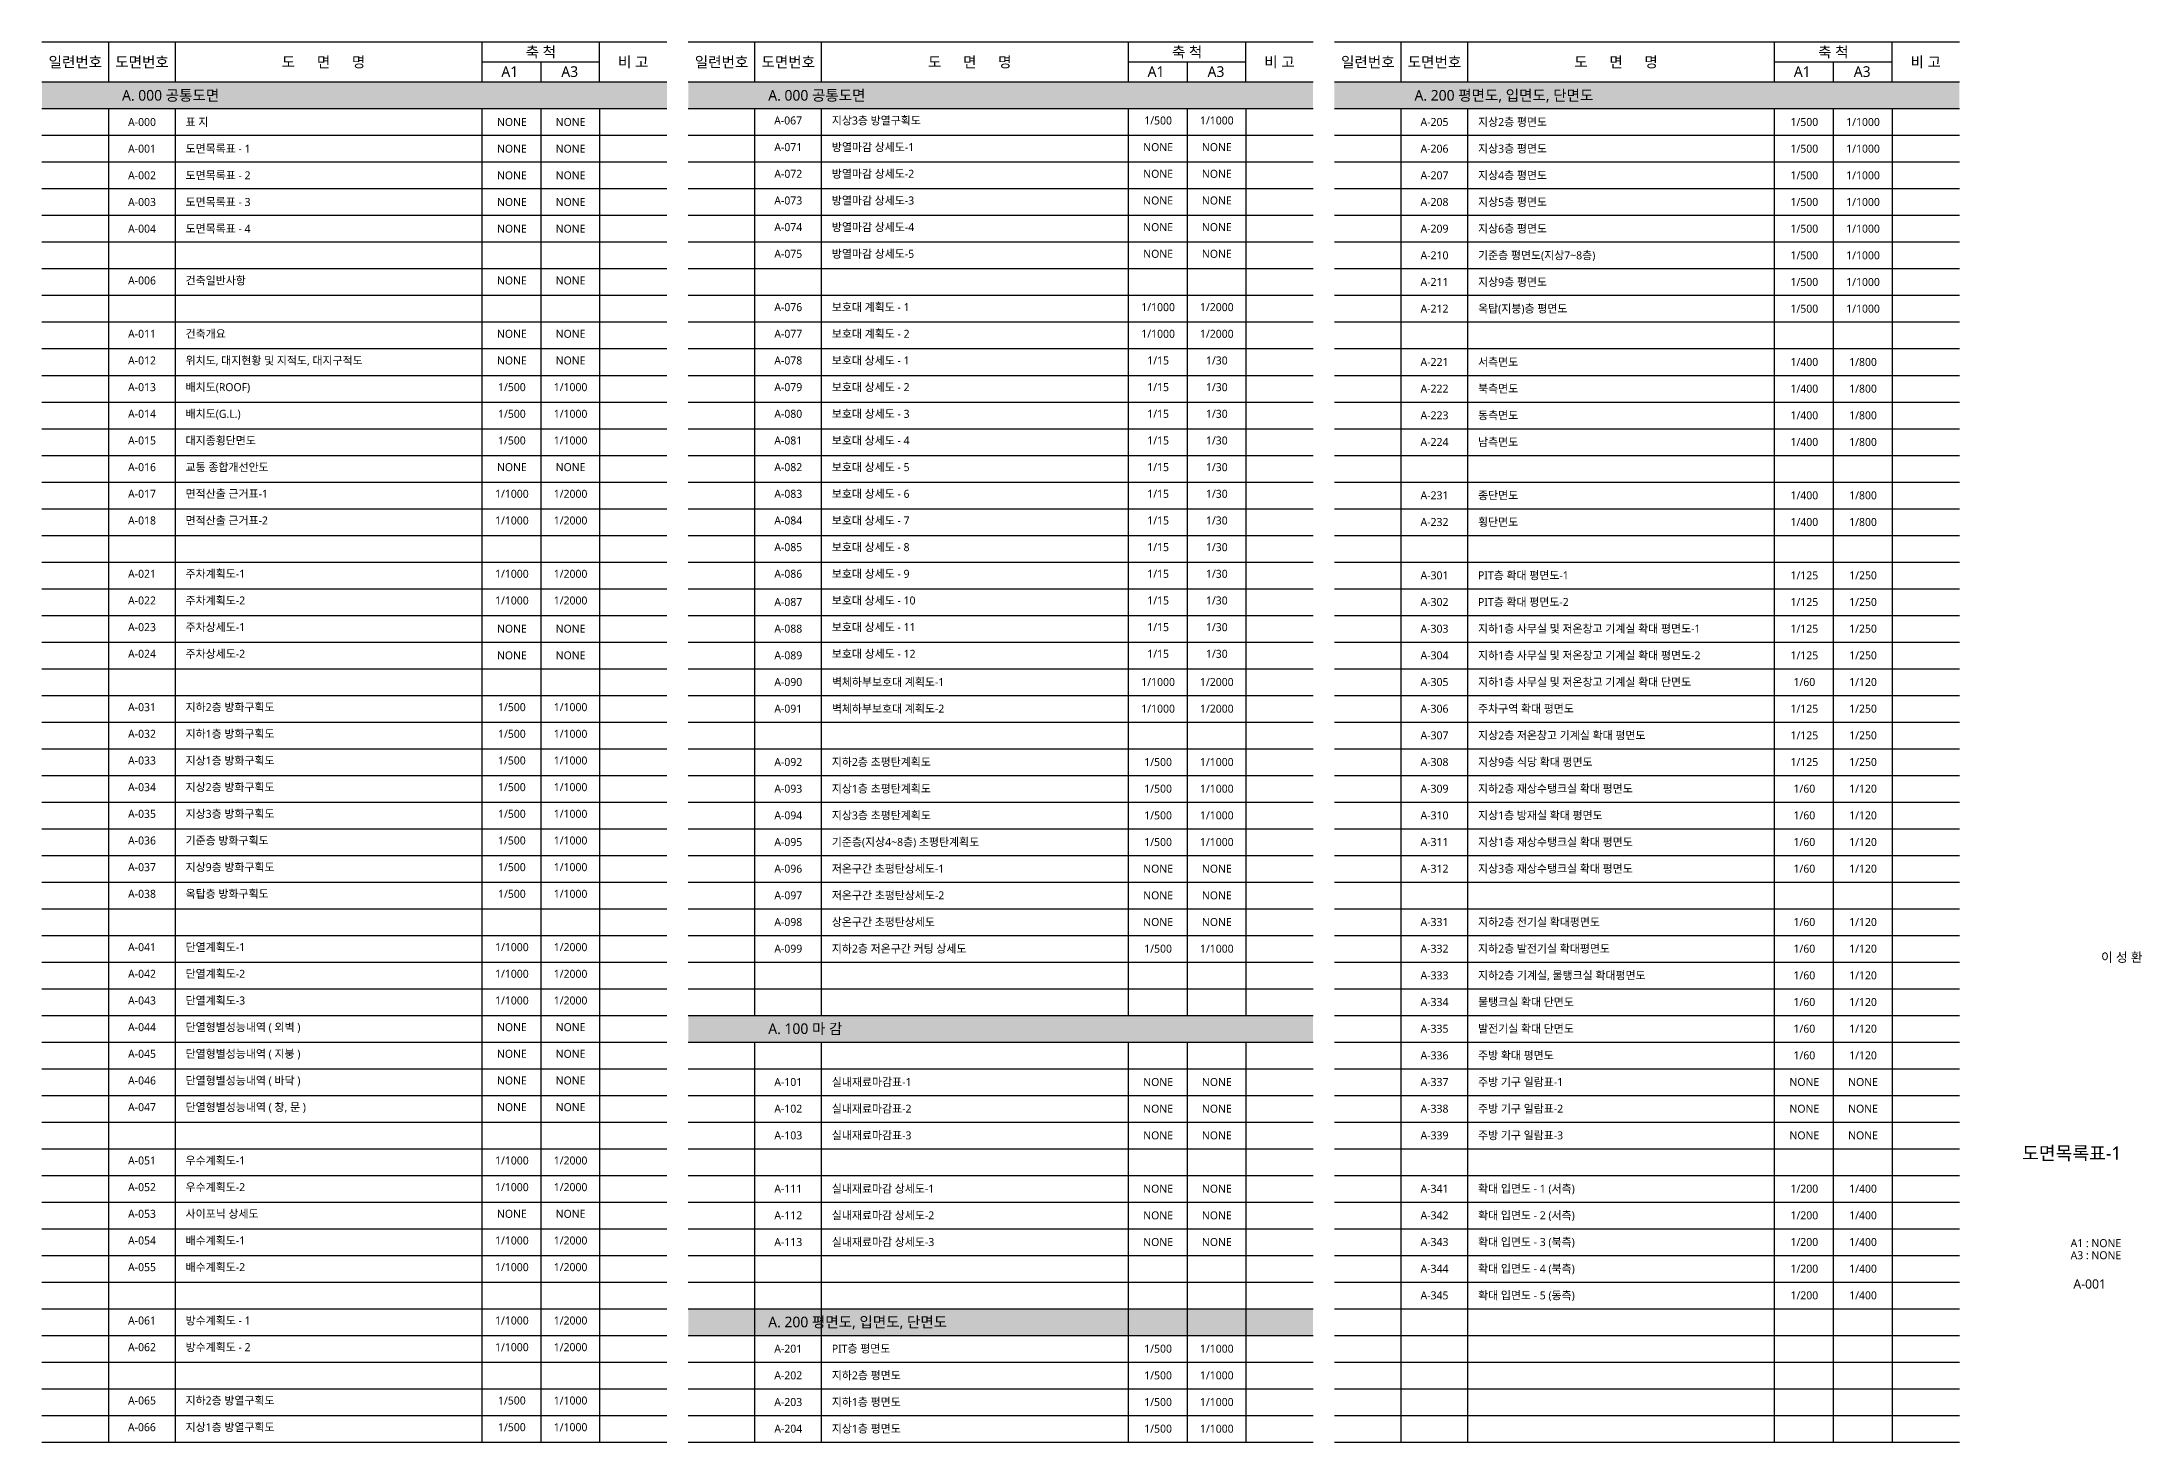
# Model space of a CAD drawing. Header units: millimetres. Extents: x 4153 to 7461, y -2683 to -2158.
# Drawn here: x 4153 to 4941, y -2683 to -2158 of the extents above; entities that cross this region are included whole.
import ezdxf
from ezdxf.enums import TextEntityAlignment as Align

# ---------------------------------------------------------------- set-up
doc = ezdxf.new("R2010")
doc.units = ezdxf.units.MM
doc.layers.get('0').update_dxf_attribs({"linetype": 'CONTINUOUS'})
for name, color, linetype in [('A-BORD-TEXT', 3, 'CONTINUOUS'), ('A-XXXX-SOLD', 252, 'CONTINUOUS'), ('A-XXXX-TABL', 7, 'CONTINUOUS'), ('A-XXXX-TXT2', 3, 'CONTINUOUS')]:
    doc.layers.add(name, color=color, linetype=linetype)
doc.styles.add('맑은고딕', font='malgun.ttf')

# ---------------------------------------------------------------- blocks, each defined once
blk = doc.blocks.new('Table')
at = {"layer": 'A-XXXX-TABL', "color": 2}
for p, q in [((0, 525), (234.25, 525)), ((242.25, 525), (476.5, 525)), ((484.5, 525), (718.75, 525)), ((0, 510), (234.25, 510)), ((242.25, 510), (476.5, 510)), ((484.5, 510), (718.75, 510)), ((0, 0), (234.25, 0)), ((242.25, 0), (476.5, 0)), ((484.5, 0), (718.75, 0))]:
    blk.add_line(p, q, dxfattribs=at)
at = {"layer": 'A-XXXX-TABL'}
for p, q in [((25, 510), (25, 525)), ((50, 510), (50, 525)), ((165, 510), (165, 525)), ((209, 510), (209, 525)), ((267.25, 510), (267.25, 525)), ((292.25, 510), (292.25, 525)), ((407.25, 510), (407.25, 525)), ((451.25, 510), (451.25, 525)), ((509.5, 510), (509.5, 525)), ((534.5, 510), (534.5, 525)), ((649.5, 510), (649.5, 525)), ((693.5, 510), (693.5, 525)), ((165, 517.5), (209, 517.5)), ((187, 517.5), (187, 510)), ((407.25, 517.5), (451.25, 517.5)), ((429.25, 517.5), (429.25, 510)), ((649.5, 517.5), (693.5, 517.5)), ((671.5, 517.5), (671.5, 510)), ((25, 0), (25, 500)), ((50, 0), (50, 500)), ((165, 0), (165, 500)), ((187, 500), (187, 0)), ((209, 500), (209, 0)), ((267.25, 0), (267.25, 500)), ((292.25, 0), (292.25, 500)), ((407.25, 0), (407.25, 500)), ((429.25, 500), (429.25, 0)), ((451.25, 500), (451.25, 0)), ((509.5, 0), (509.5, 500)), ((534.5, 0), (534.5, 500)), ((649.5, 0), (649.5, 500)), ((671.5, 500), (671.5, 0)), ((693.5, 500), (693.5, 0))]:
    blk.add_line(p, q, dxfattribs=at)
at = {"layer": 'A-XXXX-TABL', "color": 3}
for p, q in [((0, 500), (234.25, 500)), ((242.25, 500), (476.5, 500)), ((484.5, 500), (718.75, 500))]:
    blk.add_line(p, q, dxfattribs=at)
at = {"layer": 'A-XXXX-TABL', "color": 8}
for p, q in [((0, 490), (234.25, 490)), ((242.25, 490), (476.5, 490)), ((484.5, 490), (718.75, 490)), ((0, 480), (234.25, 480)), ((242.25, 480), (476.5, 480)), ((484.5, 480), (718.75, 480)), ((0, 470), (234.25, 470)), ((242.25, 470), (476.5, 470)), ((484.5, 470), (718.75, 470)), ((0, 460), (234.25, 460)), ((242.25, 460), (476.5, 460)), ((484.5, 460), (718.75, 460)), ((0, 450), (234.25, 450)), ((242.25, 450), (476.5, 450)), ((484.5, 450), (718.75, 450)), ((0, 440), (234.25, 440)), ((242.25, 440), (476.5, 440)), ((484.5, 440), (718.75, 440)), ((0, 430), (234.25, 430)), ((242.25, 430), (476.5, 430)), ((484.5, 430), (718.75, 430)), ((0, 420), (234.25, 420)), ((242.25, 420), (476.5, 420)), ((484.5, 420), (718.75, 420)), ((0, 410), (234.25, 410)), ((242.25, 410), (476.5, 410)), ((484.5, 410), (718.75, 410)), ((0, 400), (234.25, 400)), ((242.25, 400), (476.5, 400)), ((484.5, 400), (718.75, 400)), ((0, 390), (234.25, 390)), ((242.25, 390), (476.5, 390)), ((484.5, 390), (718.75, 390)), ((0, 380), (234.25, 380)), ((242.25, 380), (476.5, 380)), ((484.5, 380), (718.75, 380)), ((0, 370), (234.25, 370)), ((242.25, 370), (476.5, 370)), ((484.5, 370), (718.75, 370)), ((0, 360), (234.25, 360)), ((242.25, 360), (476.5, 360)), ((484.5, 360), (718.75, 360)), ((0, 350), (234.25, 350)), ((242.25, 350), (476.5, 350)), ((484.5, 350), (718.75, 350)), ((0, 340), (234.25, 340)), ((242.25, 340), (476.5, 340)), ((484.5, 340), (718.75, 340)), ((0, 330), (234.25, 330)), ((242.25, 330), (476.5, 330)), ((484.5, 330), (718.75, 330)), ((0, 320), (234.25, 320)), ((242.25, 320), (476.5, 320)), ((484.5, 320), (718.75, 320)), ((0, 310), (234.25, 310)), ((242.25, 310), (476.5, 310)), ((484.5, 310), (718.75, 310)), ((0, 300), (234.25, 300)), ((242.25, 300), (476.5, 300)), ((484.5, 300), (718.75, 300)), ((0, 290), (234.25, 290)), ((242.25, 290), (476.5, 290)), ((484.5, 290), (718.75, 290)), ((0, 280), (234.25, 280)), ((242.25, 280), (476.5, 280)), ((484.5, 280), (718.75, 280)), ((0, 270), (234.25, 270)), ((242.25, 270), (476.5, 270)), ((484.5, 270), (718.75, 270)), ((0, 260), (234.25, 260)), ((242.25, 260), (476.5, 260)), ((484.5, 260), (718.75, 260)), ((0, 250), (234.25, 250)), ((242.25, 250), (476.5, 250)), ((484.5, 250), (718.75, 250)), ((0, 240), (234.25, 240)), ((242.25, 240), (476.5, 240)), ((484.5, 240), (718.75, 240)), ((0, 230), (234.25, 230)), ((242.25, 230), (476.5, 230)), ((484.5, 230), (718.75, 230)), ((0, 220), (234.25, 220)), ((242.25, 220), (476.5, 220)), ((484.5, 220), (718.75, 220)), ((0, 210), (234.25, 210)), ((242.25, 210), (476.5, 210)), ((484.5, 210), (718.75, 210)), ((0, 200), (234.25, 200)), ((242.25, 200), (476.5, 200)), ((484.5, 200), (718.75, 200)), ((0, 190), (234.25, 190)), ((242.25, 190), (476.5, 190)), ((484.5, 190), (718.75, 190)), ((0, 180), (234.25, 180)), ((242.25, 180), (476.5, 180)), ((484.5, 180), (718.75, 180)), ((0, 170), (234.25, 170)), ((242.25, 170), (476.5, 170)), ((484.5, 170), (718.75, 170)), ((0, 160), (234.25, 160)), ((242.25, 160), (476.5, 160)), ((484.5, 160), (718.75, 160)), ((0, 150), (234.25, 150)), ((242.25, 150), (476.5, 150)), ((484.5, 150), (718.75, 150)), ((0, 140), (234.25, 140)), ((242.25, 140), (476.5, 140)), ((484.5, 140), (718.75, 140)), ((0, 130), (234.25, 130)), ((242.25, 130), (476.5, 130)), ((484.5, 130), (718.75, 130)), ((0, 120), (234.25, 120)), ((242.25, 120), (476.5, 120)), ((484.5, 120), (718.75, 120)), ((0, 110), (234.25, 110)), ((242.25, 110), (476.5, 110)), ((484.5, 110), (718.75, 110)), ((0, 100), (234.25, 100)), ((242.25, 100), (476.5, 100)), ((484.5, 100), (718.75, 100)), ((0, 90), (234.25, 90)), ((242.25, 90), (476.5, 90)), ((484.5, 90), (718.75, 90)), ((0, 80), (234.25, 80)), ((242.25, 80), (476.5, 80)), ((484.5, 80), (718.75, 80)), ((0, 70), (234.25, 70)), ((242.25, 70), (476.5, 70)), ((484.5, 70), (718.75, 70)), ((0, 60), (234.25, 60)), ((242.25, 60), (476.5, 60)), ((484.5, 60), (718.75, 60)), ((0, 50), (234.25, 50)), ((242.25, 50), (476.5, 50)), ((484.5, 50), (718.75, 50)), ((0, 40), (234.25, 40)), ((242.25, 40), (476.5, 40)), ((484.5, 40), (718.75, 40)), ((0, 30), (234.25, 30)), ((242.25, 30), (476.5, 30)), ((484.5, 30), (718.75, 30)), ((0, 20), (234.25, 20)), ((242.25, 20), (476.5, 20)), ((484.5, 20), (718.75, 20)), ((0, 10), (234.25, 10)), ((242.25, 10), (476.5, 10)), ((484.5, 10), (718.75, 10))]:
    blk.add_line(p, q, dxfattribs=at)

msp = doc.modelspace()

# ---------------------------------------------------------------- hatches: boundary and pattern name
at = {"layer": 'A-XXXX-SOLD'}
h = msp.add_hatch(color=256, dxfattribs=at)
h.dxf.hatch_style = 1
h.paths.add_polyline_path([(4153.36, -2183.48), (4153.36, -2173.48), (4387.61, -2173.48), (4387.61, -2183.48)])
h = msp.add_hatch(color=256, dxfattribs=at)
h.dxf.hatch_style = 1
h.paths.add_polyline_path([(4395.61, -2183.48), (4395.61, -2173.48), (4629.86, -2173.48), (4629.86, -2183.48)])
h = msp.add_hatch(color=256, dxfattribs=at)
h.dxf.hatch_style = 1
h.paths.add_polyline_path([(4637.86, -2183.48), (4637.86, -2173.48), (4872.11, -2173.48), (4872.11, -2183.48)])
h = msp.add_hatch(color=256, dxfattribs=at)
h.dxf.hatch_style = 1
h.paths.add_polyline_path([(4395.6, -2643.48), (4395.6, -2633.48), (4629.85, -2633.48), (4629.85, -2643.48)])

# ---------------------------------------------------------------- linework, layer by layer
at = {"layer": 'A-XXXX-TABL', "color": 3}
for p, q in [((4395.61, -2633.48), (4629.86, -2633.48)), ((4395.61, -2643.48), (4629.86, -2643.48))]:
    msp.add_line(p, q, dxfattribs=at)

# ---------------------------------------------------------------- block references
msp.add_blockref('Table', (4153.36, -2683.48))

# ---------------------------------------------------------------- texts
at = {"layer": 'A-BORD-TEXT', "style": '맑은고딕'}
for s, p in [('이 성 환', (4940.75, -2503.45)), ('A-001', (4927.06, -2625.98))]:
    msp.add_text(s, height=3.5, dxfattribs=at).set_placement(p, align=Align.RIGHT)
msp.add_text('도면목록표-1', height=5, dxfattribs=at).set_placement((4914.24, -2575.15), align=Align.MIDDLE_CENTER)
for s, p in [('A1 : NONE', (4913.81, -2610.41)), ('A3 : NONE', (4913.81, -2614.94))]:
    msp.add_text(s, height=3, dxfattribs=at).set_placement(p)
at = {"layer": 'A-XXXX-TXT2', "style": '맑은고딕'}
for s, height, p in [('일련번호', 4, (4165.86, -2165.98)), ('도면번호', 4, (4190.86, -2165.98)), ('도      면      명', 4, (4258.9, -2165.98)), ('축 척', 4, (4340.37, -2162.23)), ('비 고', 4, (4374.99, -2165.98)), ('일련번호', 4, (4408.11, -2165.98)), ('도면번호', 4, (4433.11, -2165.98)), ('도      면      명', 4, (4501.15, -2165.98)), ('축 척', 4, (4582.62, -2162.23)), ('비 고', 4, (4617.24, -2165.98)), ('일련번호', 4, (4650.36, -2165.98)), ('도면번호', 4, (4675.36, -2165.98)), ('도      면      명', 4, (4743.4, -2165.98)), ('축 척', 4, (4824.87, -2162.23)), ('비 고', 4, (4859.49, -2165.98)), ('A1', 4, (4328.72, -2169.58)), ('A3', 4, (4351.19, -2169.58)), ('A1', 4, (4570.97, -2169.58)), ('A3', 4, (4593.44, -2169.58)), ('A1', 4, (4813.22, -2169.58)), ('A3', 4, (4835.69, -2169.58)), ('A-000', 3, (4190.86, -2188.48)), ('NONE', 3, (4329.5, -2188.48)), ('NONE', 3, (4351.5, -2188.48)), ('A-067', 3, (4433.06, -2187.91)), ('1/500', 3, (4571.75, -2187.91)), ('1/1000', 3, (4593.75, -2187.91)), ('A-205', 3, (4675.36, -2188.48)), ('1/500', 3, (4814, -2188.48)), ('1/1000', 3, (4836, -2188.48)), ('A-001', 3, (4190.86, -2198.48)), ('NONE', 3, (4329.5, -2198.48)), ('NONE', 3, (4351.5, -2198.48)), ('A-071', 3, (4433.11, -2197.91)), ('NONE', 3, (4571.75, -2197.91)), ('NONE', 3, (4593.75, -2197.91)), ('A-206', 3, (4675.36, -2198.48)), ('1/500', 3, (4814, -2198.48)), ('1/1000', 3, (4836, -2198.48)), ('A-002', 3, (4190.86, -2208.48)), ('NONE', 3, (4329.5, -2208.48)), ('NONE', 3, (4351.5, -2208.48)), ('A-072', 3, (4433.11, -2207.91)), ('NONE', 3, (4571.75, -2207.91)), ('NONE', 3, (4593.75, -2207.91)), ('NONE', 3, (4593.75, -2207.91)), ('A-207', 3, (4675.36, -2208.48)), ('1/500', 3, (4814, -2208.48)), ('1/1000', 3, (4836, -2208.48)), ('A-003', 3, (4190.86, -2218.48)), ('NONE', 3, (4329.5, -2218.48)), ('NONE', 3, (4351.5, -2218.48)), ('A-073', 3, (4433.11, -2217.91)), ('NONE', 3, (4571.75, -2217.91)), ('NONE', 3, (4593.75, -2217.91)), ('A-208', 3, (4675.36, -2218.48)), ('1/500', 3, (4814, -2218.48)), ('1/1000', 3, (4836, -2218.48)), ('A-004', 3, (4190.86, -2228.48)), ('NONE', 3, (4329.5, -2228.48)), ('NONE', 3, (4351.5, -2228.48)), ('A-074', 3, (4433.11, -2227.91)), ('NONE', 3, (4571.75, -2227.91)), ('NONE', 3, (4593.75, -2227.91)), ('A-209', 3, (4675.36, -2228.48)), ('1/500', 3, (4814, -2228.48)), ('1/1000', 3, (4836, -2228.48)), ('A-075', 3, (4433.11, -2237.91)), ('NONE', 3, (4571.75, -2237.91)), ('NONE', 3, (4593.75, -2237.91)), ('A-210', 3, (4675.36, -2238.48)), ('1/500', 3, (4814, -2238.48)), ('1/1000', 3, (4836, -2238.48)), ('A-006', 3, (4190.86, -2247.91)), ('NONE', 3, (4329.5, -2247.91)), ('NONE', 3, (4351.5, -2247.91)), ('A-211', 3, (4675.36, -2248.48)), ('1/500', 3, (4814, -2248.48)), ('1/1000', 3, (4836, -2248.48)), ('A-076', 3, (4433.11, -2257.91)), ('1/1000', 3, (4571.75, -2257.91)), ('1/2000', 3, (4593.75, -2257.91)), ('A-212', 3, (4675.36, -2258.48)), ('1/500', 3, (4814, -2258.48)), ('1/1000', 3, (4836, -2258.48)), ('A-011', 3, (4190.86, -2267.91)), ('NONE', 3, (4329.5, -2267.91)), ('NONE', 3, (4351.5, -2267.91)), ('A-077', 3, (4433.11, -2267.91)), ('1/1000', 3, (4571.75, -2267.91)), ('1/2000', 3, (4593.75, -2267.91)), ('A-012', 3, (4190.86, -2277.91)), ('NONE', 3, (4329.5, -2277.91)), ('NONE', 3, (4351.5, -2277.91)), ('A-078', 3, (4433.11, -2277.91)), ('1/15', 3, (4571.75, -2277.91)), ('1/30', 3, (4593.75, -2277.91)), ('A-221', 3, (4675.36, -2278.48)), ('1/400', 3, (4814, -2278.48)), ('1/800', 3, (4836, -2278.48)), ('A-013', 3, (4190.86, -2287.91)), ('1/500', 3, (4329.5, -2287.91)), ('1/1000', 3, (4351.5, -2287.91)), ('A-079', 3, (4433.11, -2287.91)), ('1/15', 3, (4571.75, -2287.91)), ('1/30', 3, (4593.75, -2287.91)), ('A-222', 3, (4675.36, -2288.48)), ('1/400', 3, (4814, -2288.48)), ('1/800', 3, (4836, -2288.48)), ('A-014', 3, (4190.86, -2297.91)), ('1/500', 3, (4329.5, -2297.91)), ('1/1000', 3, (4351.5, -2297.91)), ('A-080', 3, (4433.11, -2297.91)), ('1/15', 3, (4571.75, -2297.91)), ('1/30', 3, (4593.75, -2297.91)), ('A-223', 3, (4675.36, -2298.48)), ('1/400', 3, (4814, -2298.48)), ('1/800', 3, (4836, -2298.48)), ('A-015', 3, (4190.86, -2307.91)), ('1/500', 3, (4329.5, -2307.91)), ('1/1000', 3, (4351.5, -2307.91)), ('A-081', 3, (4433.11, -2307.91)), ('1/15', 3, (4571.75, -2307.91)), ('1/30', 3, (4593.75, -2307.91)), ('A-224', 3, (4675.36, -2308.48)), ('1/400', 3, (4814, -2308.48)), ('1/800', 3, (4836, -2308.48)), ('A-016', 3, (4190.86, -2317.91)), ('NONE', 3, (4329.5, -2317.91)), ('NONE', 3, (4351.5, -2317.91)), ('A-082', 3, (4433.11, -2317.91)), ('1/15', 3, (4571.75, -2317.91)), ('1/30', 3, (4593.75, -2317.91)), ('A-017', 3, (4190.86, -2327.91)), ('1/1000', 3, (4329.5, -2327.91)), ('1/2000', 3, (4351.5, -2327.91)), ('A-083', 3, (4433.11, -2327.91)), ('1/15', 3, (4571.75, -2327.91)), ('1/30', 3, (4593.75, -2327.91)), ('A-231', 3, (4675.36, -2328.48)), ('1/400', 3, (4814, -2328.48)), ('1/800', 3, (4836, -2328.48)), ('A-018', 3, (4190.86, -2337.91)), ('1/1000', 3, (4329.5, -2337.91)), ('1/2000', 3, (4351.5, -2337.91)), ('A-084', 3, (4433.11, -2337.91)), ('1/15', 3, (4571.75, -2337.91)), ('1/30', 3, (4593.75, -2337.91)), ('A-232', 3, (4675.36, -2338.48)), ('1/400', 3, (4814, -2338.48)), ('1/800', 3, (4836, -2338.48)), ('A-085', 3, (4433.11, -2347.91)), ('1/15', 3, (4571.75, -2347.91)), ('1/30', 3, (4593.75, -2347.91)), ('A-021', 3, (4190.86, -2357.91)), ('1/1000', 3, (4329.5, -2357.91)), ('1/2000', 3, (4351.5, -2357.91)), ('A-086', 3, (4433.11, -2357.91)), ('1/15', 3, (4571.75, -2357.91)), ('1/30', 3, (4593.75, -2357.91)), ('A-301', 3, (4675.36, -2358.48)), ('1/125', 3, (4814, -2358.48)), ('1/250', 3, (4836, -2358.48)), ('A-022', 3, (4190.86, -2367.91)), ('1/1000', 3, (4329.5, -2367.91)), ('1/2000', 3, (4351.5, -2367.91)), ('A-087', 3, (4433.11, -2368.48)), ('1/15', 3, (4571.75, -2367.91)), ('1/30', 3, (4593.75, -2367.91)), ('A-302', 3, (4675.36, -2368.48)), ('1/125', 3, (4814, -2368.48)), ('1/250', 3, (4836, -2368.48)), ('A-023', 3, (4190.86, -2377.91)), ('NONE', 3, (4329.5, -2378.48)), ('NONE', 3, (4351.5, -2378.48)), ('A-088', 3, (4433.11, -2378.48)), ('1/15', 3, (4571.75, -2377.91)), ('1/30', 3, (4593.75, -2377.91)), ('A-303', 3, (4675.36, -2378.48)), ('1/125', 3, (4814, -2378.48)), ('1/250', 3, (4836, -2378.48)), ('A-024', 3, (4190.86, -2387.91)), ('NONE', 3, (4329.5, -2388.48)), ('NONE', 3, (4351.5, -2388.48)), ('A-089', 3, (4433.11, -2388.48)), ('1/15', 3, (4571.75, -2387.91)), ('1/30', 3, (4593.75, -2387.91)), ('A-304', 3, (4675.36, -2388.48)), ('1/125', 3, (4814, -2388.48)), ('1/250', 3, (4836, -2388.48)), ('A-090', 3, (4433.11, -2398.48)), ('1/1000', 3, (4571.75, -2398.48)), ('1/2000', 3, (4593.75, -2398.48)), ('A-305', 3, (4675.36, -2398.48)), ('1/60', 3, (4814, -2398.48)), ('1/120', 3, (4836, -2398.48)), ('A-031', 3, (4190.86, -2407.91)), ('1/500', 3, (4329.5, -2407.91)), ('1/1000', 3, (4351.5, -2407.91)), ('A-091', 3, (4433.11, -2408.48)), ('1/1000', 3, (4571.75, -2408.48)), ('1/2000', 3, (4593.75, -2408.48)), ('A-306', 3, (4675.36, -2408.48)), ('1/125', 3, (4814, -2408.48)), ('1/250', 3, (4836, -2408.48)), ('A-032', 3, (4190.86, -2417.91)), ('1/500', 3, (4329.5, -2417.91)), ('1/1000', 3, (4351.5, -2417.91)), ('A-307', 3, (4675.36, -2418.48)), ('1/125', 3, (4814, -2418.48)), ('1/250', 3, (4836, -2418.48)), ('A-033', 3, (4190.86, -2427.91)), ('1/500', 3, (4329.5, -2427.91)), ('1/1000', 3, (4351.5, -2427.91)), ('A-092', 3, (4433.11, -2428.48)), ('1/500', 3, (4571.75, -2428.48)), ('1/1000', 3, (4593.75, -2428.48)), ('A-308', 3, (4675.36, -2428.48)), ('1/125', 3, (4814, -2428.48)), ('1/250', 3, (4836, -2428.48)), ('A-034', 3, (4190.86, -2437.91)), ('1/500', 3, (4329.5, -2437.91)), ('1/1000', 3, (4351.5, -2437.91)), ('A-093', 3, (4433.11, -2438.48)), ('1/500', 3, (4571.75, -2438.48)), ('1/1000', 3, (4593.75, -2438.48)), ('A-309', 3, (4675.36, -2438.48)), ('1/60', 3, (4814, -2438.48)), ('1/120', 3, (4836, -2438.48)), ('A-035', 3, (4190.86, -2447.91)), ('1/500', 3, (4329.5, -2447.91)), ('1/1000', 3, (4351.5, -2447.91)), ('A-094', 3, (4433.11, -2448.48)), ('1/500', 3, (4571.75, -2448.48)), ('1/1000', 3, (4593.75, -2448.48)), ('A-310', 3, (4675.36, -2448.48)), ('1/60', 3, (4814, -2448.48)), ('1/120', 3, (4836, -2448.48)), ('A-036', 3, (4190.86, -2457.91)), ('1/500', 3, (4329.5, -2457.91)), ('1/1000', 3, (4351.5, -2457.91)), ('A-095', 3, (4433.11, -2458.48)), ('1/500', 3, (4571.75, -2458.48)), ('1/1000', 3, (4593.75, -2458.48)), ('A-311', 3, (4675.36, -2458.48)), ('1/60', 3, (4814, -2458.48)), ('1/120', 3, (4836, -2458.48)), ('A-037', 3, (4190.86, -2467.91)), ('1/500', 3, (4329.5, -2467.91)), ('1/1000', 3, (4351.5, -2467.91)), ('A-096', 3, (4433.11, -2468.48)), ('NONE', 3, (4571.75, -2468.48)), ('NONE', 3, (4593.75, -2468.48)), ('A-312', 3, (4675.36, -2468.48)), ('1/60', 3, (4814, -2468.48)), ('1/120', 3, (4836, -2468.48)), ('A-038', 3, (4190.86, -2477.91)), ('1/500', 3, (4329.5, -2477.91)), ('1/1000', 3, (4351.5, -2477.91)), ('A-097', 3, (4433.11, -2478.48)), ('NONE', 3, (4571.75, -2478.48)), ('NONE', 3, (4593.75, -2478.48)), ('A-098', 3, (4433.11, -2488.48)), ('NONE', 3, (4571.75, -2488.48)), ('NONE', 3, (4593.75, -2488.48)), ('A-331', 3, (4675.36, -2488.48)), ('1/60', 3, (4814, -2488.48)), ('1/120', 3, (4836, -2488.48)), ('A-041', 3, (4190.86, -2497.91)), ('1/1000', 3, (4329.5, -2497.91)), ('1/2000', 3, (4351.5, -2497.91)), ('A-099', 3, (4433.11, -2498.48)), ('1/500', 3, (4571.75, -2498.48)), ('1/1000', 3, (4593.75, -2498.48)), ('A-332', 3, (4675.36, -2498.48)), ('1/60', 3, (4814, -2498.48)), ('1/120', 3, (4836, -2498.48)), ('A-042', 3, (4190.86, -2507.91)), ('1/1000', 3, (4329.5, -2507.91)), ('1/2000', 3, (4351.5, -2507.91)), ('A-333', 3, (4675.36, -2508.48)), ('1/60', 3, (4814, -2508.48)), ('1/120', 3, (4836, -2508.48)), ('A-043', 3, (4190.86, -2517.91)), ('1/1000', 3, (4329.5, -2517.91)), ('1/2000', 3, (4351.5, -2517.91)), ('A-334', 3, (4675.36, -2518.48)), ('1/60', 3, (4814, -2518.48)), ('1/120', 3, (4836, -2518.48)), ('A-044', 3, (4190.86, -2527.91)), ('NONE', 3, (4329.5, -2527.91)), ('NONE', 3, (4351.5, -2527.91)), ('A-335', 3, (4675.36, -2528.48)), ('1/60', 3, (4814, -2528.48)), ('1/120', 3, (4836, -2528.48)), ('A-045', 3, (4190.86, -2537.91)), ('NONE', 3, (4329.5, -2537.91)), ('NONE', 3, (4351.5, -2537.91)), ('A-336', 3, (4675.36, -2538.48)), ('1/60', 3, (4814, -2538.48)), ('1/120', 3, (4836, -2538.48)), ('A-046', 3, (4190.86, -2547.91)), ('NONE', 3, (4329.5, -2547.91)), ('NONE', 3, (4351.5, -2547.91)), ('A-101', 3, (4433.11, -2548.48)), ('NONE', 3, (4571.75, -2548.48)), ('NONE', 3, (4593.75, -2548.48)), ('A-337', 3, (4675.36, -2548.48)), ('NONE', 3, (4814, -2548.48)), ('NONE', 3, (4836, -2548.48)), ('A-047', 3, (4190.86, -2557.91)), ('NONE', 3, (4329.5, -2557.91)), ('NONE', 3, (4351.5, -2557.91)), ('A-102', 3, (4433.11, -2558.48)), ('NONE', 3, (4571.75, -2558.48)), ('NONE', 3, (4593.75, -2558.48)), ('A-338', 3, (4675.36, -2558.48)), ('NONE', 3, (4814, -2558.48)), ('NONE', 3, (4836, -2558.48)), ('A-103', 3, (4433.11, -2568.48)), ('NONE', 3, (4571.75, -2568.48)), ('NONE', 3, (4593.75, -2568.48)), ('A-339', 3, (4675.36, -2568.48)), ('NONE', 3, (4814, -2568.48)), ('NONE', 3, (4836, -2568.48)), ('A-051', 3, (4190.86, -2577.91)), ('1/1000', 3, (4329.5, -2577.91)), ('1/2000', 3, (4351.5, -2577.91)), ('A-052', 3, (4190.86, -2587.91)), ('1/1000', 3, (4329.5, -2587.91)), ('1/2000', 3, (4351.5, -2587.91)), ('A-111', 3, (4433.11, -2588.48)), ('NONE', 3, (4571.75, -2588.48)), ('NONE', 3, (4593.75, -2588.48)), ('A-341', 3, (4675.36, -2588.48)), ('1/200', 3, (4814, -2588.48)), ('1/400', 3, (4836, -2588.48)), ('A-053', 3, (4190.86, -2597.91)), ('NONE', 3, (4329.5, -2597.91)), ('NONE', 3, (4351.5, -2597.91)), ('A-112', 3, (4433.11, -2598.48)), ('NONE', 3, (4571.75, -2598.48)), ('NONE', 3, (4593.75, -2598.48)), ('A-342', 3, (4675.36, -2598.48)), ('1/200', 3, (4814, -2598.48)), ('1/400', 3, (4836, -2598.48)), ('A-054', 3, (4190.86, -2607.91)), ('1/1000', 3, (4329.5, -2607.91)), ('1/2000', 3, (4351.5, -2607.91)), ('A-113', 3, (4433.11, -2608.48)), ('NONE', 3, (4571.75, -2608.48)), ('NONE', 3, (4593.75, -2608.48)), ('A-343', 3, (4675.36, -2608.48)), ('1/200', 3, (4814, -2608.48)), ('1/400', 3, (4836, -2608.48)), ('A-055', 3, (4190.86, -2617.91)), ('1/1000', 3, (4329.5, -2617.91)), ('1/2000', 3, (4351.5, -2617.91)), ('A-344', 3, (4675.36, -2618.48)), ('1/200', 3, (4814, -2618.48)), ('1/400', 3, (4836, -2618.48)), ('A-345', 3, (4675.36, -2628.48)), ('1/200', 3, (4814, -2628.48)), ('1/400', 3, (4836, -2628.48)), ('A-061', 3, (4190.86, -2637.91)), ('1/1000', 3, (4329.5, -2637.91)), ('1/2000', 3, (4351.5, -2637.91)), ('A-062', 3, (4190.86, -2647.91)), ('1/1000', 3, (4329.5, -2647.91)), ('1/2000', 3, (4351.5, -2647.91)), ('A-201', 3, (4433.1, -2648.48)), ('1/500', 3, (4571.74, -2648.48)), ('1/1000', 3, (4593.74, -2648.48)), ('A-202', 3, (4433.1, -2658.48)), ('1/500', 3, (4571.74, -2658.48)), ('1/1000', 3, (4593.74, -2658.48)), ('A-065', 3, (4190.86, -2667.91)), ('1/500', 3, (4329.5, -2667.91)), ('1/1000', 3, (4351.5, -2667.91)), ('A-203', 3, (4433.1, -2668.48)), ('1/500', 3, (4571.74, -2668.48)), ('1/1000', 3, (4593.74, -2668.48)), ('A-066', 3, (4190.81, -2677.91)), ('1/500', 3, (4329.5, -2677.91)), ('1/1000', 3, (4351.5, -2677.91)), ('A-204', 3, (4433.11, -2678.48)), ('1/500', 3, (4571.75, -2678.48)), ('1/1000', 3, (4593.75, -2678.48))]:
    msp.add_text(s, height=height, dxfattribs=at).set_placement(p, align=Align.MIDDLE_CENTER)
for s, height, p in [('A. 000 공통도면 ', 4, (4183.36, -2178.48)), ('A. 000 공통도면 ', 4, (4425.61, -2178.48)), ('A. 200 평면도, 입면도, 단면도', 4, (4667.86, -2178.48)), ('표 지', 3, (4207.19, -2188.48)), ('지상3층 방열구획도', 3, (4449.44, -2187.91)), ('지상2층 평면도', 3, (4691.69, -2188.48)), ('방열마감 상세도-1', 3, (4449.44, -2197.91)), ('도면목록표 - 1', 3, (4207.19, -2198.48)), ('지상3층 평면도', 3, (4691.69, -2198.48)), ('도면목록표 - 2', 3, (4207.19, -2208.48)), ('방열마감 상세도-2', 3, (4449.44, -2207.91)), ('지상4층 평면도', 3, (4691.69, -2208.48)), ('도면목록표 - 3', 3, (4207.19, -2218.48)), ('방열마감 상세도-3', 3, (4449.44, -2217.91)), ('지상5층 평면도', 3, (4691.69, -2218.48)), ('도면목록표 - 4', 3, (4207.19, -2228.48)), ('방열마감 상세도-4', 3, (4449.44, -2227.91)), ('지상6층 평면도', 3, (4691.69, -2228.48)), ('방열마감 상세도-5', 3, (4449.44, -2237.91)), ('기준층 평면도(지상7~8층)', 3, (4691.69, -2238.48)), ('건축일반사항', 3, (4207.19, -2247.91)), ('지상9층 평면도', 3, (4691.69, -2248.48)), ('보호대 계획도 - 1', 3, (4449.44, -2257.91)), ('옥탑(지붕)층 평면도', 3, (4691.69, -2258.48)), ('건축개요', 3, (4207.19, -2267.91)), ('보호대 계획도 - 2', 3, (4449.44, -2267.91)), ('위치도, 대지현황 및 지적도, 대지구적도', 3, (4207.19, -2277.91)), ('보호대 상세도 - 1', 3, (4449.44, -2277.91)), ('서측면도', 3, (4691.69, -2278.48)), ('배치도(ROOF)', 3, (4207.19, -2287.91)), ('보호대 상세도 - 2', 3, (4449.44, -2287.91)), ('북측면도', 3, (4691.69, -2288.48)), ('배치도(G.L.)', 3, (4207.19, -2297.91)), ('보호대 상세도 - 3', 3, (4449.44, -2297.91)), ('동측면도', 3, (4691.69, -2298.48)), ('대지종횡단면도', 3, (4207.19, -2307.91)), ('보호대 상세도 - 4', 3, (4449.44, -2307.91)), ('남측면도', 3, (4691.69, -2308.48)), ('교통 종합개선안도', 3, (4207.19, -2317.91)), ('보호대 상세도 - 5', 3, (4449.44, -2317.91)), ('면적산출 근거표-1', 3, (4207.19, -2327.91)), ('보호대 상세도 - 6', 3, (4449.44, -2327.91)), ('종단면도', 3, (4691.69, -2328.48)), ('면적산출 근거표-2', 3, (4207.19, -2337.91)), ('보호대 상세도 - 7', 3, (4449.44, -2337.91)), ('횡단면도', 3, (4691.69, -2338.48)), ('보호대 상세도 - 8', 3, (4449.44, -2347.91)), ('주차계획도-1', 3, (4207.19, -2357.91)), ('보호대 상세도 - 9', 3, (4449.44, -2357.91)), ('PIT층 확대 평면도-1', 3, (4691.69, -2358.48)), ('주차계획도-2', 3, (4207.19, -2367.91)), ('보호대 상세도 - 10', 3, (4449.44, -2367.91)), ('PIT층 확대 평면도-2', 3, (4691.69, -2368.48)), ('주차상세도-1', 3, (4207.19, -2377.91)), ('보호대 상세도 - 11', 3, (4449.44, -2377.91)), ('지하1층 사무실 및 저온창고 기계실 확대 평면도-1', 3, (4691.69, -2378.48)), ('주차상세도-2', 3, (4207.19, -2387.91)), ('보호대 상세도 - 12', 3, (4449.44, -2387.91)), ('지하1층 사무실 및 저온창고 기계실 확대 평면도-2', 3, (4691.69, -2388.48)), ('벽체하부보호대 계획도-1', 3, (4449.44, -2398.48)), ('지하1층 사무실 및 저온창고 기계실 확대 단면도', 3, (4691.69, -2398.48)), ('지하2층 방화구획도', 3, (4207.19, -2407.91)), ('벽체하부보호대 계획도-2', 3, (4449.44, -2408.48)), ('주차구역 확대 평면도', 3, (4691.69, -2408.48)), ('지하1층 방화구획도', 3, (4207.19, -2417.91)), ('지상2층 저온창고 기계실 확대 평면도', 3, (4691.69, -2418.48)), ('지상1층 방화구획도', 3, (4207.19, -2427.91)), ('지하2층 초평탄계획도', 3, (4449.44, -2428.48)), ('지상9층 식당 확대 평면도', 3, (4691.69, -2428.48)), ('지상2층 방화구획도', 3, (4207.19, -2437.91)), ('지상1층 초평탄계획도', 3, (4449.44, -2438.48)), ('지하2층 재상수탱크실 확대 평면도', 3, (4691.69, -2438.48)), ('지상3층 방화구획도', 3, (4207.19, -2447.91)), ('지상3층 초평탄계획도', 3, (4449.44, -2448.48)), ('지상1층 방재실 확대 평면도', 3, (4691.69, -2448.48)), ('기준층 방화구획도', 3, (4207.19, -2457.91)), ('기준층(지상4~8층) 초평탄계획도', 3, (4449.44, -2458.48)), ('지상1층 재상수탱크실 확대 평면도', 3, (4691.69, -2458.48)), ('지상9층 방화구획도', 3, (4207.19, -2467.91)), ('저온구간 초평탄상세도-1', 3, (4449.44, -2468.48)), ('지상3층 재상수탱크실 확대 평면도', 3, (4691.69, -2468.48)), ('옥탑층 방화구획도', 3, (4207.19, -2477.91)), ('저온구간 초평탄상세도-2', 3, (4449.44, -2478.48)), ('상온구간 초평탄상세도', 3, (4449.44, -2488.48)), ('지하2층 전기실 확대평면도', 3, (4691.69, -2488.48)), ('단열계획도-1', 3, (4207.19, -2497.91)), ('지하2층 저온구간 커팅 상세도', 3, (4449.44, -2498.48)), ('지하2층 발전기실 확대평면도', 3, (4691.69, -2498.48)), ('단열계획도-2', 3, (4207.19, -2507.91)), ('지하2층 기계실, 물탱크실 확대평면도', 3, (4691.69, -2508.48)), ('단열계획도-3', 3, (4207.19, -2517.91)), ('물탱크실 확대 단면도', 3, (4691.69, -2518.48)), ('단열형별성능내역 ( 외벽 )', 3, (4207.19, -2527.91)), ('발전기실 확대 단면도', 3, (4691.69, -2528.48)), ('단열형별성능내역 ( 지붕 )', 3, (4207.19, -2537.91)), ('주방 확대 평면도', 3, (4691.69, -2538.48)), ('단열형별성능내역 ( 바닥 )', 3, (4207.19, -2547.91)), ('실내재료마감표-1', 3, (4449.44, -2548.48)), ('주방 기구 일람표-1', 3, (4691.69, -2548.48)), ('단열형별성능내역 ( 창, 문 )', 3, (4207.19, -2557.91)), ('실내재료마감표-2', 3, (4449.44, -2558.48)), ('주방 기구 일람표-2', 3, (4691.69, -2558.48)), ('실내재료마감표-3', 3, (4449.44, -2568.48)), ('주방 기구 일람표-3', 3, (4691.69, -2568.48)), ('우수계획도-1', 3, (4207.19, -2577.91)), ('우수계획도-2', 3, (4207.19, -2587.91)), ('실내재료마감 상세도-1', 3, (4449.44, -2588.48)), ('확대 입면도 - 1 (서측)', 3, (4691.69, -2588.48)), ('사이포닉 상세도', 3, (4207.19, -2597.91)), ('실내재료마감 상세도-2', 3, (4449.44, -2598.48)), ('확대 입면도 - 2 (서측)', 3, (4691.69, -2598.48)), ('배수계획도-1', 3, (4207.19, -2607.91)), ('실내재료마감 상세도-3', 3, (4449.44, -2608.48)), ('확대 입면도 - 3 (북측)', 3, (4691.69, -2608.48)), ('배수계획도-2', 3, (4207.19, -2617.91)), ('확대 입면도 - 4 (북측)', 3, (4691.69, -2618.48)), ('확대 입면도 - 5 (동측)', 3, (4691.69, -2628.48)), ('방수계획도 - 1', 3, (4207.19, -2637.91)), ('A. 200 평면도, 입면도, 단면도', 4, (4425.6, -2638.48)), ('방수계획도 - 2', 3, (4207.19, -2647.91)), ('PIT층 평면도', 3, (4449.44, -2648.48)), ('지하2층 평면도', 3, (4449.44, -2658.48)), ('지하2층 방열구획도', 3, (4207.19, -2667.91)), ('지하1층 평면도', 3, (4449.44, -2668.48)), ('지상1층 방열구획도', 3, (4207.19, -2677.91)), ('지상1층 평면도', 3, (4449.44, -2678.48))]:
    msp.add_text(s, height=height, dxfattribs=at).set_placement(p, align=Align.MIDDLE_LEFT)

# ---------------------------------------------------------------- next in the draw order: wipeouts: each hides what was drawn before it
msp.add_wipeout([(4395.61, -2523.48), (4395.61, -2533.48), (4629.86, -2533.48), (4629.86, -2523.48)])

# ---------------------------------------------------------------- next in the draw order: hatches: boundary and pattern name
at = {"layer": 'A-XXXX-SOLD'}
h = msp.add_hatch(color=256, dxfattribs=at)
h.dxf.hatch_style = 1
h.paths.add_polyline_path([(4395.61, -2533.48), (4395.61, -2523.48), (4629.86, -2523.48), (4629.86, -2533.48)])

# ---------------------------------------------------------------- next in the draw order: linework, layer by layer
at = {"layer": 'A-XXXX-TABL', "color": 3}
for p, q in [((4395.61, -2523.48), (4629.86, -2523.48)), ((4395.61, -2533.48), (4629.86, -2533.48))]:
    msp.add_line(p, q, dxfattribs=at)

# ---------------------------------------------------------------- next in the draw order: texts
at = {"layer": 'A-XXXX-TXT2', "style": '맑은고딕'}
msp.add_text('A. 100 마 감', height=4, dxfattribs=at).set_placement((4425.61, -2528.48), align=Align.MIDDLE_LEFT)

doc.saveas('drawing.dxf')
